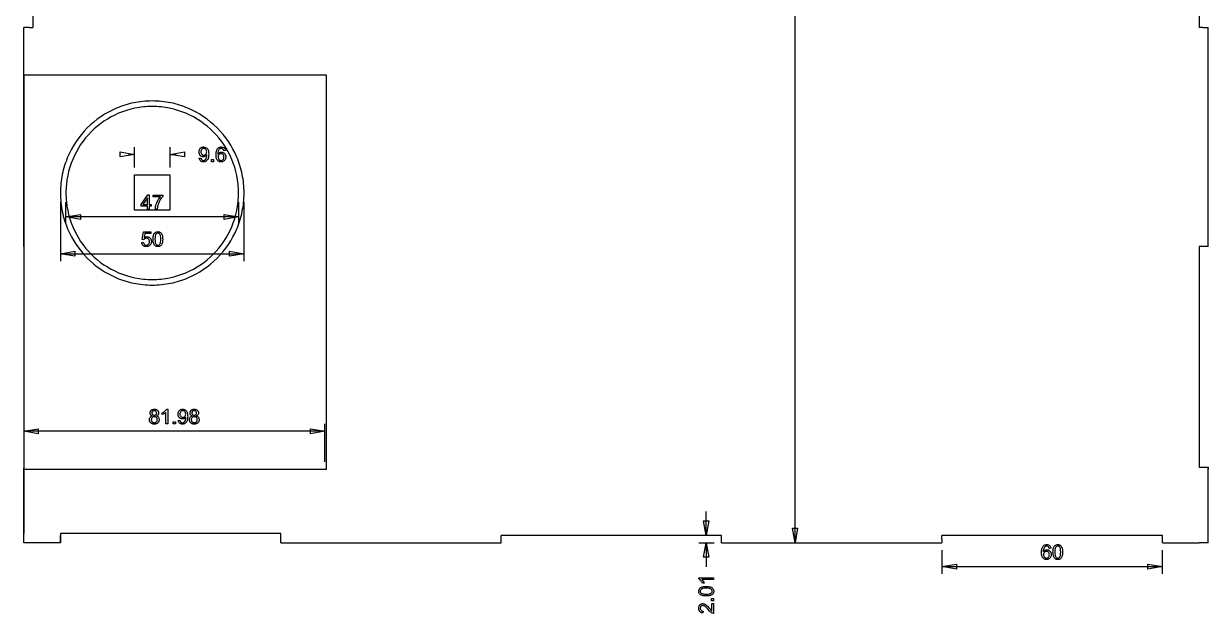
# Model space of a CAD drawing. Extents: x 4 to 590, y 49 to 419.
# Drawn here: x 10 to 332.5, y 49.3 to 209.9 of the extents above; entities that cross this region are included whole.
import ezdxf

# ---------------------------------------------------------------- set-up
doc = ezdxf.new("R2010")
doc.units = 0
doc.header["$LTSCALE"] = 10
doc.layers.add('Layer_1', color=7, linetype='CONTINUOUS')

msp = doc.modelspace()

# ---------------------------------------------------------------- linework, layer by layer
at = {"layer": 'Layer_1', "color": 7, "linetype": 'CONTINUOUS'}
for p, q in [((220, 68.52), (220, 409.5)), ((12.52, 269.1), (12.52, 208.93)), ((330, 269.1), (330, 208.93)), ((11.52, 208.93), (10.02, 208.93)), ((10.02, 149.26), (10.02, 208.93)), ((11.52, 208.93), (12.52, 208.93)), ((331, 208.93), (330, 208.93)), ((331, 208.93), (332.5, 208.93)), ((332.5, 149.26), (332.5, 208.93)), ((92.4, 195.89), (10, 195.89)), ((10, 195.89), (10.02, 88.58)), ((92.4, 88.58), (92.4, 195.89)), ((40.2, 174.33), (38.5, 174.33)), ((40.2, 170.71), (40.2, 176.33)), ((49.8, 176.33), (49.8, 170.71)), ((49.8, 174.33), (51.5, 174.33)), ((20, 161.3), (20, 145.25)), ((21.5, 155.28), (21.5, 161.3)), ((68.5, 161.3), (68.5, 155.28)), ((70, 145.25), (70, 161.3)), ((68.5, 157.28), (21.5, 157.28)), ((332.5, 149.26), (330, 149.26)), ((330, 149.26), (330, 89.08)), ((20, 147.25), (70, 147.25)), ((10.02, 100.89), (10.02, 90.58)), ((92, 90.58), (92, 100.89)), ((92, 98.89), (10.02, 98.89)), ((10.02, 88.83), (10, 88.83)), ((10, 88.83), (10, 71.03)), ((10, 88.58), (92.4, 88.58)), ((10, 88.58), (92, 88.58)), ((10.02, 89.08), (10.02, 88.58)), ((10.02, 68.52), (10.02, 88.83)), ((330, 89.08), (332.5, 89.08)), ((332.5, 89.08), (332.5, 88.58)), ((332.5, 68.52), (332.5, 88.83)), ((332.5, 88.83), (332.52, 88.83)), ((195.8, 70.53), (195.8, 77.05)), ((10, 68.52), (10, 71.03)), ((80, 71.03), (20, 71.03)), ((20, 71.03), (20, 68.52)), ((80, 68.52), (80, 71.03)), ((20, 68.52), (10, 68.52)), ((20.02, 68.52), (10.02, 68.52)), ((20.02, 69.53), (20.02, 70.53)), ((20.02, 68.52), (20.02, 69.53)), ((80, 68.52), (140, 68.52)), ((200, 70.53), (140, 70.53)), ((140, 68.52), (140, 70.53)), ((198, 70.53), (193.8, 70.53)), ((193.8, 68.52), (198, 68.52)), ((195.8, 68.52), (195.8, 62)), ((200, 69.53), (200, 70.53)), ((200, 68.52), (200, 69.53)), ((200, 68.52), (260, 68.52)), ((202, 68.52), (222, 68.52)), ((320, 70.53), (260, 70.53)), ((260, 69.53), (260, 70.53)), ((260, 69.53), (260, 68.52)), ((320, 69.53), (320, 70.53)), ((320, 68.52), (320, 69.53)), ((320, 68.52), (330, 68.52)), ((332.5, 68.52), (330, 68.52)), ((260, 66.52), (260, 60.01)), ((320, 60.01), (320, 66.52)), ((260, 62.01), (320, 62.01))]:
    msp.add_line(p, q, dxfattribs=at)
at = {"layer": 'Layer_1', "color": 7, "linetype": 'CONTINUOUS', "flags": 128}
for points in [[(70, 163.8), (69.99, 164.44), (69.97, 165.09), (69.93, 165.73), (69.87, 166.36), (69.8, 166.99), (69.71, 167.62), (69.61, 168.24), (69.49, 168.85), (69.36, 169.46), (69.21, 170.06), (69.05, 170.66), (68.88, 171.25), (68.69, 171.84), (68.48, 172.42), (68.27, 172.99), (68.04, 173.56), (67.53, 174.67), (66.98, 175.75), (66.38, 176.8), (65.73, 177.81), (65.03, 178.8), (64.29, 179.74), (63.51, 180.65), (62.68, 181.53), (61.81, 182.36), (60.9, 183.14), (59.96, 183.89), (58.98, 184.59), (57.96, 185.24), (56.92, 185.84), (55.84, 186.4), (54.73, 186.9), (54.17, 187.13), (53.6, 187.35), (53.02, 187.55), (52.43, 187.74), (51.84, 187.92), (51.25, 188.08), (50.65, 188.23), (50.04, 188.36), (49.43, 188.48), (48.81, 188.58), (48.18, 188.67), (47.56, 188.74), (46.92, 188.8), (46.29, 188.84), (45.65, 188.86), (45, 188.87), (44.35, 188.86), (43.71, 188.84), (43.08, 188.8), (42.44, 188.74), (41.82, 188.67), (41.19, 188.58), (40.57, 188.48), (39.96, 188.36), (39.35, 188.23), (38.75, 188.08), (38.16, 187.92), (37.57, 187.74), (36.98, 187.55), (36.4, 187.35), (35.83, 187.13), (35.27, 186.9), (34.16, 186.4), (33.08, 185.84), (32.04, 185.24), (31.02, 184.59), (30.04, 183.89), (29.1, 183.14), (28.19, 182.36), (27.32, 181.53), (26.49, 180.65), (25.71, 179.74), (24.97, 178.8), (24.27, 177.81), (23.62, 176.8), (23.02, 175.75), (22.47, 174.67), (21.96, 173.56), (21.73, 172.99), (21.52, 172.42), (21.31, 171.84), (21.12, 171.25), (20.95, 170.66), (20.79, 170.06), (20.64, 169.46), (20.51, 168.85), (20.39, 168.24), (20.29, 167.62), (20.2, 166.99), (20.13, 166.36), (20.07, 165.73), (20.03, 165.09), (20.01, 164.44), (20, 163.8), (20.01, 163.15), (20.03, 162.51), (20.07, 161.87), (20.13, 161.23), (20.2, 160.6), (20.29, 159.98), (20.39, 159.36), (20.51, 158.74), (20.64, 158.13), (20.79, 157.53), (20.95, 156.93), (21.12, 156.34), (21.31, 155.76), (21.52, 155.18), (21.73, 154.6), (21.96, 154.04), (22.47, 152.93), (23.02, 151.85), (23.62, 150.8), (24.27, 149.78), (24.97, 148.8), (25.71, 147.85), (26.49, 146.94), (27.32, 146.07), (28.19, 145.24), (29.1, 144.45), (30.04, 143.71), (31.02, 143.01), (32.04, 142.36), (33.08, 141.75), (34.16, 141.2), (35.27, 140.7), (35.83, 140.46), (36.4, 140.25), (36.98, 140.04), (37.57, 139.85), (38.16, 139.68), (38.75, 139.51), (39.35, 139.37), (39.96, 139.23), (40.57, 139.12), (41.19, 139.01), (41.82, 138.93), (42.44, 138.85), (43.08, 138.8), (43.71, 138.76), (44.35, 138.73), (45, 138.73), (45.65, 138.73), (46.29, 138.76), (46.92, 138.8), (47.56, 138.85), (48.18, 138.93), (48.81, 139.01), (49.43, 139.12), (50.04, 139.23), (50.65, 139.37), (51.25, 139.51), (51.84, 139.68), (52.43, 139.85), (53.02, 140.04), (53.6, 140.25), (54.17, 140.46), (54.73, 140.7), (55.84, 141.2), (56.92, 141.75), (57.96, 142.36), (58.98, 143.01), (59.96, 143.71), (60.9, 144.45), (61.81, 145.24), (62.68, 146.07), (63.51, 146.94), (64.29, 147.85), (65.03, 148.8), (65.73, 149.78), (66.38, 150.8), (66.98, 151.85), (67.53, 152.93), (68.04, 154.04), (68.27, 154.6), (68.48, 155.18), (68.69, 155.76), (68.88, 156.34), (69.05, 156.93), (69.21, 157.53), (69.36, 158.13), (69.49, 158.74), (69.61, 159.36), (69.71, 159.98), (69.8, 160.6), (69.87, 161.23), (69.93, 161.87), (69.97, 162.51), (69.99, 163.15), (70, 163.8)], [(68.5, 163.8), (68.49, 164.41), (68.47, 165.01), (68.43, 165.61), (68.38, 166.21), (68.23, 167.39), (68.02, 168.55), (67.76, 169.69), (67.44, 170.81), (67.07, 171.9), (66.65, 172.97), (66.18, 174.01), (65.66, 175.03), (65.1, 176.02), (64.49, 176.97), (63.83, 177.9), (63.13, 178.79), (62.4, 179.64), (61.62, 180.46), (60.8, 181.24), (59.95, 181.98), (59.06, 182.68), (58.14, 183.34), (57.19, 183.95), (56.2, 184.52), (55.19, 185.04), (54.15, 185.51), (53.08, 185.93), (51.99, 186.3), (50.87, 186.62), (49.74, 186.89), (48.58, 187.09), (47.99, 187.18), (47.4, 187.24), (46.81, 187.3), (46.21, 187.33), (45.61, 187.36), (45, 187.36), (44.39, 187.36), (43.79, 187.33), (43.19, 187.3), (42.6, 187.24), (42.01, 187.18), (41.42, 187.09), (40.26, 186.89), (39.13, 186.62), (38.01, 186.3), (36.92, 185.93), (35.85, 185.51), (34.81, 185.04), (33.8, 184.52), (32.81, 183.95), (31.86, 183.34), (30.94, 182.68), (30.05, 181.98), (29.2, 181.24), (28.38, 180.46), (27.6, 179.64), (26.87, 178.79), (26.17, 177.9), (25.51, 176.97), (24.9, 176.02), (24.34, 175.03), (23.82, 174.01), (23.35, 172.97), (22.93, 171.9), (22.56, 170.81), (22.24, 169.69), (21.98, 168.55), (21.77, 167.39), (21.62, 166.21), (21.57, 165.61), (21.53, 165.01), (21.51, 164.41), (21.5, 163.8), (21.51, 163.19), (21.53, 162.58), (21.57, 161.98), (21.62, 161.39), (21.77, 160.21), (21.98, 159.05), (22.24, 157.91), (22.56, 156.79), (22.93, 155.69), (23.35, 154.62), (23.82, 153.58), (24.34, 152.56), (24.9, 151.58), (25.51, 150.62), (26.17, 149.7), (26.87, 148.81), (27.6, 147.95), (28.38, 147.13), (29.2, 146.35), (30.05, 145.61), (30.94, 144.91), (31.86, 144.25), (32.81, 143.64), (33.8, 143.07), (34.81, 142.55), (35.85, 142.08), (36.92, 141.66), (38.01, 141.29), (39.13, 140.97), (40.26, 140.71), (41.42, 140.5), (42.01, 140.42), (42.6, 140.35), (43.19, 140.3), (43.79, 140.26), (44.39, 140.24), (45, 140.23), (45.61, 140.24), (46.21, 140.26), (46.81, 140.3), (47.4, 140.35), (47.99, 140.42), (48.58, 140.5), (49.74, 140.71), (50.87, 140.97), (51.99, 141.29), (53.08, 141.66), (54.15, 142.08), (55.19, 142.55), (56.2, 143.07), (57.19, 143.64), (58.14, 144.25), (59.06, 144.91), (59.95, 145.61), (60.8, 146.35), (61.62, 147.13), (62.4, 147.95), (63.13, 148.81), (63.83, 149.7), (64.49, 150.62), (65.1, 151.58), (65.66, 152.56), (66.18, 153.58), (66.65, 154.62), (67.07, 155.69), (67.44, 156.79), (67.76, 157.91), (68.02, 159.05), (68.23, 160.21), (68.38, 161.39), (68.43, 161.98), (68.47, 162.58), (68.49, 163.19), (68.5, 163.8)], [(40.2, 174.33), (36.26, 173.63), (36.26, 175.02), (40.2, 174.33)], [(49.8, 174.33), (53.74, 175.02), (53.74, 173.63), (49.8, 174.33)], [(57.81, 173.25), (58.28, 173.3), (58.31, 173.14), (58.36, 173.01), (58.43, 172.9), (58.51, 172.81), (58.6, 172.75), (58.7, 172.7), (58.81, 172.67), (58.94, 172.66), (59.05, 172.67), (59.15, 172.69), (59.25, 172.72), (59.34, 172.77), (59.42, 172.82), (59.49, 172.89), (59.56, 172.96), (59.62, 173.04), (59.67, 173.14), (59.72, 173.25), (59.8, 173.51), (59.86, 173.81), (59.87, 174.11), (59.87, 174.21), (59.79, 174.1), (59.7, 174), (59.59, 173.91), (59.47, 173.83), (59.34, 173.77), (59.2, 173.72), (59.06, 173.69), (58.92, 173.68), (58.79, 173.69), (58.68, 173.71), (58.57, 173.73), (58.46, 173.77), (58.36, 173.82), (58.26, 173.89), (58.16, 173.96), (58.08, 174.04), (58, 174.14), (57.93, 174.24), (57.87, 174.35), (57.82, 174.46), (57.78, 174.58), (57.75, 174.71), (57.74, 174.85), (57.73, 174.99), (57.74, 175.14), (57.75, 175.28), (57.78, 175.42), (57.82, 175.54), (57.87, 175.66), (57.93, 175.77), (58.01, 175.88), (58.09, 175.97), (58.18, 176.06), (58.28, 176.13), (58.39, 176.2), (58.49, 176.25), (58.61, 176.29), (58.73, 176.32), (58.86, 176.34), (58.99, 176.34), (59.18, 176.33), (59.36, 176.29), (59.54, 176.23), (59.7, 176.13), (59.86, 176.02), (59.99, 175.88), (60.1, 175.72), (60.19, 175.53), (60.27, 175.32), (60.32, 175.06), (60.35, 174.76), (60.36, 174.41), (60.35, 174.05), (60.32, 173.72), (60.27, 173.43), (60.2, 173.19), (60.1, 172.97), (59.99, 172.79), (59.85, 172.63), (59.7, 172.5), (59.53, 172.39), (59.34, 172.32), (59.14, 172.27), (58.93, 172.26), (58.71, 172.28), (58.5, 172.32), (58.32, 172.41), (58.16, 172.52), (58.03, 172.66), (57.92, 172.83), (57.85, 173.03), (57.81, 173.25)], [(59.82, 175.02), (59.8, 175.22), (59.76, 175.4), (59.69, 175.55), (59.59, 175.69), (59.47, 175.8), (59.34, 175.87), (59.2, 175.92), (59.05, 175.94), (58.89, 175.92), (58.74, 175.87), (58.61, 175.79), (58.48, 175.67), (58.37, 175.53), (58.3, 175.36), (58.25, 175.18), (58.24, 174.98), (58.25, 174.79), (58.29, 174.63), (58.37, 174.48), (58.47, 174.36), (58.59, 174.25), (58.72, 174.18), (58.87, 174.13), (59.04, 174.12), (59.2, 174.13), (59.35, 174.18), (59.48, 174.25), (59.6, 174.36), (59.69, 174.49), (59.76, 174.64), (59.8, 174.82), (59.82, 175.02)], [(64.94, 175.35), (64.45, 175.31), (64.42, 175.44), (64.37, 175.56), (64.32, 175.65), (64.27, 175.73), (64.16, 175.82), (64.04, 175.89), (63.92, 175.93), (63.78, 175.94), (63.66, 175.93), (63.56, 175.91), (63.46, 175.87), (63.36, 175.81), (63.25, 175.71), (63.16, 175.6), (63.07, 175.47), (63, 175.31), (62.94, 175.14), (62.9, 174.92), (62.87, 174.67), (62.86, 174.39), (62.95, 174.52), (63.06, 174.63), (63.17, 174.72), (63.29, 174.79), (63.42, 174.85), (63.56, 174.89), (63.69, 174.91), (63.83, 174.92), (63.95, 174.92), (64.07, 174.9), (64.18, 174.87), (64.28, 174.83), (64.39, 174.78), (64.48, 174.72), (64.58, 174.65), (64.67, 174.56), (64.75, 174.47), (64.82, 174.37), (64.88, 174.26), (64.93, 174.15), (64.96, 174.03), (64.99, 173.9), (65.01, 173.77), (65.01, 173.63), (65, 173.44), (64.97, 173.26), (64.92, 173.09), (64.85, 172.93), (64.76, 172.77), (64.66, 172.64), (64.54, 172.53), (64.4, 172.43), (64.26, 172.36), (64.1, 172.3), (63.93, 172.27), (63.76, 172.26), (63.61, 172.27), (63.47, 172.29), (63.33, 172.32), (63.2, 172.37), (63.08, 172.44), (62.97, 172.51), (62.86, 172.6), (62.76, 172.71), (62.67, 172.83), (62.59, 172.97), (62.52, 173.13), (62.47, 173.31), (62.42, 173.5), (62.39, 173.72), (62.38, 173.95), (62.37, 174.2), (62.38, 174.48), (62.4, 174.74), (62.43, 174.98), (62.48, 175.2), (62.54, 175.4), (62.61, 175.58), (62.7, 175.74), (62.8, 175.89), (62.9, 175.99), (63, 176.09), (63.12, 176.16), (63.24, 176.23), (63.37, 176.28), (63.51, 176.31), (63.65, 176.34), (63.81, 176.34), (64.03, 176.33), (64.23, 176.28), (64.42, 176.19), (64.58, 176.08), (64.71, 175.93), (64.82, 175.76), (64.9, 175.57), (64.94, 175.35)], [(62.94, 173.62), (62.94, 173.5), (62.96, 173.37), (63, 173.25), (63.04, 173.14), (63.1, 173.03), (63.17, 172.93), (63.25, 172.85), (63.34, 172.78), (63.44, 172.73), (63.54, 172.69), (63.65, 172.67), (63.75, 172.66), (63.9, 172.68), (64.04, 172.73), (64.17, 172.8), (64.29, 172.91), (64.38, 173.05), (64.45, 173.21), (64.5, 173.39), (64.51, 173.6), (64.5, 173.79), (64.45, 173.97), (64.39, 174.12), (64.29, 174.25), (64.17, 174.35), (64.04, 174.43), (63.89, 174.47), (63.73, 174.49), (63.57, 174.47), (63.42, 174.43), (63.29, 174.35), (63.17, 174.25), (63.07, 174.12), (62.99, 173.97), (62.95, 173.81), (62.94, 173.62)], [(61.12, 172.33), (61.12, 172.89), (61.67, 172.89), (61.67, 172.33), (61.12, 172.33)], [(40.2, 168.71), (49.8, 168.71), (49.8, 159.08), (40.2, 159.08), (40.2, 168.71)], [(43.7, 159.28), (43.7, 160.24), (41.96, 160.24), (41.96, 160.69), (43.79, 163.28), (44.19, 163.28), (44.19, 160.69), (44.73, 160.69), (44.73, 160.24), (44.19, 160.24), (44.19, 159.28), (43.7, 159.28)], [(43.7, 160.69), (43.7, 162.49), (42.45, 160.69), (43.7, 160.69)], [(45.26, 162.75), (45.26, 163.23), (47.85, 163.23), (47.85, 162.84), (47.66, 162.62), (47.47, 162.37), (47.28, 162.08), (47.1, 161.76), (46.92, 161.42), (46.76, 161.08), (46.63, 160.73), (46.52, 160.38), (46.45, 160.12), (46.4, 159.85), (46.36, 159.57), (46.33, 159.28), (45.82, 159.28), (45.84, 159.53), (45.87, 159.8), (45.93, 160.1), (46.01, 160.42), (46.11, 160.75), (46.23, 161.08), (46.36, 161.39), (46.52, 161.71), (46.69, 162.01), (46.86, 162.28), (47.04, 162.53), (47.22, 162.75), (45.26, 162.75)], [(21.5, 157.28), (25.44, 157.97), (25.44, 156.58), (21.5, 157.28)], [(68.5, 157.28), (64.56, 156.58), (64.56, 157.97), (68.5, 157.28)], [(42.12, 150.3), (42.64, 150.34), (42.68, 150.16), (42.73, 150.01), (42.81, 149.88), (42.91, 149.77), (43.02, 149.69), (43.14, 149.63), (43.27, 149.6), (43.41, 149.59), (43.58, 149.6), (43.74, 149.65), (43.88, 149.74), (44.01, 149.85), (44.12, 150), (44.19, 150.16), (44.24, 150.35), (44.26, 150.56), (44.24, 150.76), (44.2, 150.94), (44.12, 151.09), (44.02, 151.23), (43.89, 151.33), (43.75, 151.41), (43.58, 151.45), (43.4, 151.47), (43.29, 151.46), (43.18, 151.44), (43.07, 151.41), (42.97, 151.36), (42.88, 151.3), (42.8, 151.24), (42.73, 151.16), (42.67, 151.08), (42.21, 151.14), (42.6, 153.2), (44.59, 153.2), (44.59, 152.73), (42.99, 152.73), (42.78, 151.65), (42.96, 151.76), (43.15, 151.84), (43.34, 151.89), (43.53, 151.9), (43.66, 151.9), (43.78, 151.88), (43.9, 151.85), (44.02, 151.81), (44.12, 151.76), (44.23, 151.7), (44.32, 151.62), (44.42, 151.54), (44.5, 151.44), (44.57, 151.34), (44.64, 151.24), (44.69, 151.12), (44.73, 151), (44.75, 150.88), (44.77, 150.75), (44.78, 150.61), (44.77, 150.47), (44.76, 150.34), (44.73, 150.22), (44.7, 150.1), (44.65, 149.98), (44.6, 149.87), (44.53, 149.77), (44.46, 149.67), (44.36, 149.55), (44.25, 149.45), (44.13, 149.37), (44, 149.3), (43.87, 149.25), (43.72, 149.21), (43.57, 149.19), (43.41, 149.18), (43.15, 149.2), (43.03, 149.22), (42.91, 149.26), (42.81, 149.3), (42.7, 149.35), (42.61, 149.42), (42.52, 149.49), (42.44, 149.57), (42.36, 149.65), (42.3, 149.74), (42.25, 149.84), (42.2, 149.95), (42.17, 150.06), (42.14, 150.17), (42.12, 150.3)], [(45.23, 151.22), (45.24, 151.56), (45.27, 151.86), (45.31, 152.13), (45.38, 152.36), (45.46, 152.57), (45.56, 152.75), (45.68, 152.9), (45.81, 153.03), (45.96, 153.13), (46.14, 153.21), (46.33, 153.25), (46.54, 153.27), (46.69, 153.26), (46.84, 153.23), (46.97, 153.19), (47.1, 153.14), (47.22, 153.06), (47.32, 152.98), (47.42, 152.88), (47.5, 152.76), (47.58, 152.63), (47.64, 152.49), (47.7, 152.34), (47.75, 152.17), (47.79, 151.98), (47.82, 151.76), (47.83, 151.5), (47.84, 151.22), (47.83, 150.89), (47.8, 150.59), (47.76, 150.32), (47.7, 150.09), (47.61, 149.88), (47.52, 149.7), (47.4, 149.55), (47.26, 149.42), (47.11, 149.31), (46.94, 149.24), (46.75, 149.2), (46.54, 149.18), (46.4, 149.19), (46.26, 149.21), (46.14, 149.24), (46.02, 149.29), (45.91, 149.34), (45.81, 149.41), (45.71, 149.5), (45.63, 149.6), (45.53, 149.73), (45.45, 149.89), (45.39, 150.06), (45.33, 150.25), (45.29, 150.47), (45.26, 150.7), (45.24, 150.95), (45.23, 151.22)], [(45.74, 151.22), (45.75, 150.77), (45.79, 150.4), (45.83, 150.25), (45.87, 150.12), (45.91, 150), (45.97, 149.91), (46.09, 149.77), (46.16, 149.71), (46.22, 149.67), (46.3, 149.63), (46.37, 149.61), (46.45, 149.59), (46.54, 149.59), (46.62, 149.59), (46.7, 149.61), (46.77, 149.63), (46.85, 149.67), (46.92, 149.71), (46.98, 149.77), (47.11, 149.91), (47.16, 150), (47.21, 150.12), (47.25, 150.25), (47.28, 150.4), (47.32, 150.77), (47.34, 151.22), (47.32, 151.67), (47.28, 152.04), (47.25, 152.2), (47.21, 152.33), (47.16, 152.44), (47.11, 152.53), (46.98, 152.68), (46.92, 152.73), (46.85, 152.78), (46.77, 152.81), (46.7, 152.84), (46.61, 152.85), (46.53, 152.86), (46.37, 152.84), (46.23, 152.79), (46.1, 152.7), (45.99, 152.57), (45.93, 152.47), (45.88, 152.35), (45.84, 152.21), (45.8, 152.05), (45.77, 151.87), (45.75, 151.68), (45.74, 151.22)], [(20, 147.25), (23.94, 147.94), (23.94, 146.56), (20, 147.25)], [(70, 147.25), (66.06, 146.56), (66.06, 147.94), (70, 147.25)], [(45, 103.06), (44.86, 103.12), (44.74, 103.19), (44.63, 103.28), (44.55, 103.38), (44.49, 103.49), (44.44, 103.6), (44.41, 103.73), (44.4, 103.87), (44.41, 103.98), (44.42, 104.08), (44.45, 104.18), (44.48, 104.28), (44.53, 104.37), (44.58, 104.45), (44.64, 104.53), (44.72, 104.61), (44.8, 104.68), (44.89, 104.74), (44.98, 104.79), (45.08, 104.83), (45.19, 104.86), (45.3, 104.89), (45.55, 104.91), (45.8, 104.89), (45.92, 104.86), (46.03, 104.83), (46.13, 104.79), (46.22, 104.73), (46.31, 104.67), (46.4, 104.6), (46.47, 104.52), (46.54, 104.44), (46.59, 104.35), (46.63, 104.26), (46.67, 104.17), (46.69, 104.07), (46.71, 103.97), (46.71, 103.86), (46.71, 103.73), (46.68, 103.6), (46.63, 103.48), (46.57, 103.38), (46.49, 103.28), (46.38, 103.19), (46.26, 103.12), (46.13, 103.06), (46.3, 102.99), (46.45, 102.9), (46.58, 102.79), (46.69, 102.67), (46.77, 102.53), (46.83, 102.38), (46.87, 102.21), (46.88, 102.03), (46.87, 101.91), (46.86, 101.79), (46.83, 101.67), (46.79, 101.56), (46.74, 101.45), (46.67, 101.35), (46.6, 101.26), (46.52, 101.17), (46.42, 101.09), (46.32, 101.02), (46.21, 100.96), (46.1, 100.91), (45.97, 100.87), (45.84, 100.84), (45.71, 100.83), (45.56, 100.82), (45.42, 100.83), (45.28, 100.84), (45.15, 100.87), (45.03, 100.91), (44.91, 100.96), (44.8, 101.02), (44.7, 101.09), (44.61, 101.17), (44.52, 101.26), (44.45, 101.36), (44.38, 101.46), (44.33, 101.57), (44.29, 101.68), (44.27, 101.79), (44.25, 101.92), (44.24, 102.05), (44.26, 102.23), (44.29, 102.4), (44.35, 102.56), (44.44, 102.7), (44.55, 102.82), (44.68, 102.92), (44.83, 103), (45, 103.06)], [(44.91, 103.89), (44.92, 103.75), (44.95, 103.63), (45.01, 103.52), (45.09, 103.43), (45.19, 103.35), (45.3, 103.29), (45.42, 103.26), (45.56, 103.25), (45.7, 103.26), (45.82, 103.29), (45.93, 103.35), (46.03, 103.42), (46.11, 103.52), (46.16, 103.62), (46.2, 103.74), (46.21, 103.86), (46.2, 103.99), (46.16, 104.11), (46.1, 104.22), (46.02, 104.32), (45.92, 104.4), (45.81, 104.46), (45.69, 104.49), (45.56, 104.5), (45.42, 104.49), (45.3, 104.46), (45.19, 104.4), (45.09, 104.32), (45.01, 104.23), (44.95, 104.12), (44.92, 104.01), (44.91, 103.89)], [(49.21, 100.89), (48.71, 100.89), (48.71, 104.02), (48.51, 103.85), (48.25, 103.68), (47.98, 103.53), (47.73, 103.43), (47.73, 103.9), (47.93, 104), (48.12, 104.12), (48.29, 104.24), (48.45, 104.37), (48.6, 104.51), (48.72, 104.64), (48.81, 104.77), (48.89, 104.91), (49.21, 104.91), (49.21, 100.89)], [(52.09, 101.81), (52.56, 101.86), (52.6, 101.7), (52.65, 101.57), (52.71, 101.46), (52.79, 101.37), (52.88, 101.31), (52.98, 101.26), (53.1, 101.23), (53.22, 101.22), (53.33, 101.23), (53.44, 101.25), (53.53, 101.28), (53.62, 101.33), (53.7, 101.38), (53.78, 101.45), (53.84, 101.52), (53.9, 101.6), (53.95, 101.7), (54, 101.81), (54.08, 102.07), (54.14, 102.37), (54.16, 102.67), (54.16, 102.77), (54.07, 102.66), (53.98, 102.56), (53.87, 102.47), (53.75, 102.39), (53.62, 102.33), (53.49, 102.28), (53.35, 102.25), (53.2, 102.24), (53.08, 102.25), (52.96, 102.27), (52.85, 102.3), (52.74, 102.33), (52.64, 102.39), (52.54, 102.45), (52.45, 102.52), (52.36, 102.6), (52.28, 102.7), (52.21, 102.8), (52.15, 102.91), (52.1, 103.02), (52.06, 103.14), (52.04, 103.27), (52.02, 103.41), (52.02, 103.55), (52.02, 103.7), (52.04, 103.84), (52.07, 103.98), (52.11, 104.1), (52.16, 104.22), (52.22, 104.33), (52.29, 104.44), (52.38, 104.53), (52.47, 104.62), (52.57, 104.7), (52.67, 104.76), (52.78, 104.81), (52.89, 104.85), (53.02, 104.88), (53.14, 104.9), (53.27, 104.91), (53.46, 104.89), (53.65, 104.85), (53.82, 104.79), (53.99, 104.69), (54.14, 104.58), (54.27, 104.44), (54.39, 104.28), (54.48, 104.1), (54.55, 103.88), (54.6, 103.62), (54.64, 103.32), (54.65, 102.97), (54.64, 102.61), (54.6, 102.28), (54.55, 102), (54.48, 101.75), (54.39, 101.54), (54.27, 101.35), (54.14, 101.19), (53.98, 101.06), (53.81, 100.95), (53.63, 100.88), (53.43, 100.84), (53.21, 100.82), (52.99, 100.84), (52.79, 100.89), (52.61, 100.97), (52.45, 101.08), (52.31, 101.22), (52.21, 101.39), (52.13, 101.59), (52.09, 101.81)], [(54.1, 103.58), (54.09, 103.78), (54.04, 103.96), (53.97, 104.12), (53.88, 104.25), (53.76, 104.36), (53.63, 104.44), (53.49, 104.48), (53.33, 104.5), (53.18, 104.48), (53.03, 104.43), (52.89, 104.35), (52.76, 104.23), (52.66, 104.09), (52.58, 103.92), (52.54, 103.74), (52.52, 103.54), (52.54, 103.36), (52.58, 103.19), (52.65, 103.05), (52.75, 102.92), (52.87, 102.81), (53.01, 102.74), (53.16, 102.69), (53.32, 102.68), (53.48, 102.69), (53.63, 102.74), (53.76, 102.81), (53.88, 102.92), (53.98, 103.05), (54.05, 103.2), (54.09, 103.38), (54.1, 103.58)], [(55.88, 103.06), (55.74, 103.12), (55.61, 103.19), (55.51, 103.28), (55.43, 103.38), (55.36, 103.49), (55.32, 103.6), (55.29, 103.73), (55.28, 103.87), (55.28, 103.98), (55.3, 104.08), (55.32, 104.18), (55.36, 104.28), (55.4, 104.37), (55.46, 104.45), (55.52, 104.53), (55.59, 104.61), (55.67, 104.68), (55.76, 104.74), (55.86, 104.79), (55.96, 104.83), (56.07, 104.86), (56.18, 104.89), (56.43, 104.91), (56.68, 104.89), (56.79, 104.86), (56.9, 104.83), (57, 104.79), (57.1, 104.73), (57.19, 104.67), (57.27, 104.6), (57.35, 104.52), (57.41, 104.44), (57.47, 104.35), (57.51, 104.26), (57.55, 104.17), (57.57, 104.07), (57.59, 103.97), (57.59, 103.86), (57.58, 103.73), (57.55, 103.6), (57.51, 103.48), (57.44, 103.38), (57.36, 103.28), (57.26, 103.19), (57.14, 103.12), (57, 103.06), (57.17, 102.99), (57.33, 102.9), (57.45, 102.79), (57.56, 102.67), (57.65, 102.53), (57.71, 102.38), (57.74, 102.21), (57.75, 102.03), (57.75, 101.91), (57.73, 101.79), (57.7, 101.67), (57.66, 101.56), (57.61, 101.45), (57.55, 101.35), (57.48, 101.26), (57.39, 101.17), (57.3, 101.09), (57.2, 101.02), (57.09, 100.96), (56.97, 100.91), (56.85, 100.87), (56.72, 100.84), (56.58, 100.83), (56.44, 100.82), (56.29, 100.83), (56.15, 100.84), (56.02, 100.87), (55.9, 100.91), (55.79, 100.96), (55.68, 101.02), (55.58, 101.09), (55.48, 101.17), (55.4, 101.26), (55.32, 101.36), (55.26, 101.46), (55.21, 101.57), (55.17, 101.68), (55.14, 101.79), (55.12, 101.92), (55.12, 102.05), (55.13, 102.23), (55.17, 102.4), (55.23, 102.56), (55.32, 102.7), (55.43, 102.82), (55.56, 102.92), (55.71, 103), (55.88, 103.06)], [(55.78, 103.89), (55.79, 103.75), (55.83, 103.63), (55.88, 103.52), (55.96, 103.43), (56.06, 103.35), (56.17, 103.29), (56.3, 103.26), (56.44, 103.25), (56.57, 103.26), (56.7, 103.29), (56.81, 103.35), (56.9, 103.42), (56.98, 103.52), (57.04, 103.62), (57.07, 103.74), (57.09, 103.86), (57.07, 103.99), (57.04, 104.11), (56.98, 104.22), (56.9, 104.32), (56.8, 104.4), (56.69, 104.46), (56.57, 104.49), (56.43, 104.5), (56.3, 104.49), (56.18, 104.46), (56.07, 104.4), (55.97, 104.32), (55.89, 104.23), (55.83, 104.12), (55.79, 104.01), (55.78, 103.89)], [(44.75, 102.04), (44.75, 101.94), (44.77, 101.84), (44.8, 101.74), (44.85, 101.64), (44.9, 101.54), (44.97, 101.46), (45.05, 101.39), (45.14, 101.33), (45.24, 101.28), (45.35, 101.25), (45.45, 101.23), (45.57, 101.22), (45.73, 101.24), (45.89, 101.28), (46.02, 101.35), (46.15, 101.45), (46.25, 101.57), (46.32, 101.71), (46.36, 101.86), (46.38, 102.03), (46.36, 102.2), (46.32, 102.35), (46.24, 102.49), (46.14, 102.61), (46.01, 102.71), (45.87, 102.79), (45.72, 102.83), (45.55, 102.85), (45.38, 102.83), (45.23, 102.79), (45.1, 102.72), (44.98, 102.62), (44.88, 102.49), (44.8, 102.36), (44.76, 102.21), (44.75, 102.04)], [(50.74, 100.89), (50.74, 101.45), (51.3, 101.45), (51.3, 100.89), (50.74, 100.89)], [(55.62, 102.04), (55.63, 101.94), (55.65, 101.84), (55.68, 101.74), (55.72, 101.64), (55.78, 101.54), (55.85, 101.46), (55.93, 101.39), (56.02, 101.33), (56.12, 101.28), (56.22, 101.25), (56.33, 101.23), (56.44, 101.22), (56.61, 101.24), (56.76, 101.28), (56.9, 101.35), (57.02, 101.45), (57.12, 101.57), (57.19, 101.71), (57.24, 101.86), (57.25, 102.03), (57.24, 102.2), (57.19, 102.35), (57.12, 102.49), (57.02, 102.61), (56.89, 102.71), (56.75, 102.79), (56.6, 102.83), (56.43, 102.85), (56.26, 102.83), (56.11, 102.79), (55.97, 102.72), (55.85, 102.62), (55.75, 102.49), (55.68, 102.36), (55.64, 102.21), (55.62, 102.04)], [(10.02, 98.89), (13.96, 99.58), (13.96, 98.19), (10.02, 98.89)], [(92, 98.89), (88.06, 98.19), (88.06, 99.58), (92, 98.89)], [(195.8, 70.53), (195.11, 74.47), (196.49, 74.47), (195.8, 70.53)], [(220, 68.52), (219.31, 72.46), (220.69, 72.46), (220, 68.52)], [(195.8, 68.52), (196.49, 64.59), (195.11, 64.59), (195.8, 68.52)], [(289.67, 67.03), (289.18, 66.99), (289.15, 67.12), (289.11, 67.24), (289.06, 67.33), (289, 67.41), (288.89, 67.5), (288.78, 67.57), (288.65, 67.61), (288.51, 67.62), (288.39, 67.61), (288.29, 67.59), (288.19, 67.54), (288.1, 67.49), (287.99, 67.39), (287.89, 67.28), (287.8, 67.15), (287.73, 66.99), (287.67, 66.81), (287.63, 66.6), (287.6, 66.35), (287.59, 66.07), (287.68, 66.19), (287.79, 66.3), (287.9, 66.4), (288.02, 66.47), (288.15, 66.53), (288.29, 66.57), (288.42, 66.59), (288.56, 66.6), (288.68, 66.59), (288.8, 66.58), (288.91, 66.55), (289.02, 66.51), (289.12, 66.46), (289.22, 66.4), (289.31, 66.32), (289.4, 66.24), (289.48, 66.15), (289.55, 66.05), (289.61, 65.94), (289.66, 65.82), (289.69, 65.7), (289.72, 65.58), (289.74, 65.44), (289.74, 65.3), (289.73, 65.12), (289.7, 64.94), (289.65, 64.77), (289.58, 64.6), (289.49, 64.45), (289.39, 64.32), (289.27, 64.2), (289.14, 64.11), (288.99, 64.03), (288.83, 63.98), (288.67, 63.95), (288.49, 63.94), (288.34, 63.94), (288.2, 63.97), (288.06, 64), (287.93, 64.05), (287.81, 64.11), (287.7, 64.19), (287.59, 64.28), (287.49, 64.39), (287.4, 64.51), (287.32, 64.65), (287.25, 64.81), (287.2, 64.99), (287.16, 65.18), (287.13, 65.4), (287.11, 65.63), (287.1, 65.88), (287.11, 66.16), (287.13, 66.42), (287.16, 66.66), (287.21, 66.88), (287.27, 67.08), (287.34, 67.26), (287.43, 67.42), (287.53, 67.56), (287.63, 67.67), (287.73, 67.76), (287.85, 67.84), (287.97, 67.91), (288.1, 67.96), (288.24, 67.99), (288.38, 68.02), (288.54, 68.02), (288.76, 68.01), (288.97, 67.96), (289.15, 67.87), (289.31, 67.76), (289.45, 67.61), (289.55, 67.44), (289.63, 67.25), (289.67, 67.03)], [(290.23, 65.98), (290.24, 66.32), (290.27, 66.62), (290.31, 66.89), (290.38, 67.12), (290.46, 67.32), (290.56, 67.5), (290.68, 67.66), (290.81, 67.79), (290.96, 67.89), (291.14, 67.96), (291.33, 68.01), (291.54, 68.02), (291.69, 68.01), (291.84, 67.99), (291.97, 67.95), (292.1, 67.89), (292.22, 67.82), (292.32, 67.73), (292.42, 67.63), (292.5, 67.52), (292.58, 67.39), (292.64, 67.25), (292.7, 67.09), (292.75, 66.92), (292.79, 66.73), (292.82, 66.51), (292.83, 66.26), (292.84, 65.98), (292.83, 65.64), (292.8, 65.34), (292.76, 65.08), (292.7, 64.84), (292.61, 64.64), (292.52, 64.46), (292.4, 64.3), (292.26, 64.17), (292.11, 64.07), (291.94, 64), (291.75, 63.95), (291.54, 63.94), (291.4, 63.94), (291.26, 63.96), (291.14, 64), (291.02, 64.04), (290.91, 64.1), (290.81, 64.17), (290.71, 64.26), (290.63, 64.35), (290.53, 64.49), (290.45, 64.64), (290.39, 64.82), (290.33, 65.01), (290.29, 65.22), (290.26, 65.45), (290.24, 65.71), (290.23, 65.98)], [(287.67, 65.3), (287.67, 65.18), (287.69, 65.05), (287.73, 64.93), (287.77, 64.82), (287.83, 64.71), (287.9, 64.61), (287.98, 64.53), (288.08, 64.46), (288.17, 64.41), (288.27, 64.37), (288.38, 64.35), (288.48, 64.34), (288.63, 64.36), (288.77, 64.4), (288.9, 64.48), (289.02, 64.59), (289.12, 64.73), (289.19, 64.89), (289.23, 65.07), (289.24, 65.27), (289.23, 65.47), (289.19, 65.65), (289.12, 65.8), (289.02, 65.93), (288.9, 66.03), (288.77, 66.11), (288.62, 66.15), (288.46, 66.17), (288.3, 66.15), (288.16, 66.11), (288.02, 66.03), (287.9, 65.93), (287.8, 65.8), (287.73, 65.65), (287.68, 65.49), (287.67, 65.3)], [(290.74, 65.98), (290.75, 65.53), (290.79, 65.16), (290.83, 65), (290.87, 64.87), (290.91, 64.76), (290.97, 64.67), (291.09, 64.52), (291.16, 64.47), (291.22, 64.42), (291.3, 64.39), (291.37, 64.36), (291.45, 64.35), (291.54, 64.34), (291.62, 64.35), (291.7, 64.36), (291.77, 64.39), (291.85, 64.42), (291.92, 64.47), (291.98, 64.53), (292.11, 64.67), (292.16, 64.76), (292.21, 64.87), (292.25, 65.01), (292.28, 65.16), (292.32, 65.53), (292.34, 65.98), (292.32, 66.43), (292.28, 66.8), (292.25, 66.95), (292.21, 67.09), (292.16, 67.2), (292.11, 67.29), (291.98, 67.43), (291.92, 67.49), (291.85, 67.53), (291.77, 67.57), (291.7, 67.6), (291.61, 67.61), (291.53, 67.62), (291.37, 67.6), (291.23, 67.54), (291.1, 67.45), (290.99, 67.33), (290.93, 67.23), (290.88, 67.11), (290.84, 66.97), (290.8, 66.81), (290.77, 66.63), (290.75, 66.43), (290.74, 65.98)], [(260, 62.01), (263.94, 62.7), (263.94, 61.31), (260, 62.01)], [(320, 62.01), (316.06, 61.31), (316.06, 62.7), (320, 62.01)], [(197.8, 58.97), (197.8, 58.48), (194.67, 58.48), (194.84, 58.28), (195.01, 58.02), (195.16, 57.74), (195.26, 57.5), (194.79, 57.5), (194.69, 57.7), (194.57, 57.89), (194.45, 58.06), (194.32, 58.22), (194.18, 58.36), (194.05, 58.48), (193.91, 58.58), (193.78, 58.66), (193.78, 58.97), (197.8, 58.97)], [(195.83, 54.02), (195.49, 54.03), (195.19, 54.05), (194.92, 54.1), (194.69, 54.16), (194.48, 54.24), (194.3, 54.34), (194.15, 54.46), (194.02, 54.6), (193.92, 54.75), (193.84, 54.92), (193.8, 55.11), (193.78, 55.32), (193.79, 55.48), (193.82, 55.62), (193.86, 55.76), (193.91, 55.89), (193.99, 56), (194.07, 56.11), (194.17, 56.2), (194.29, 56.29), (194.42, 56.36), (194.56, 56.43), (194.71, 56.49), (194.88, 56.53), (195.07, 56.57), (195.29, 56.6), (195.55, 56.62), (195.83, 56.62), (196.16, 56.62), (196.46, 56.59), (196.73, 56.54), (196.96, 56.48), (197.17, 56.4), (197.35, 56.3), (197.5, 56.18), (197.63, 56.05), (197.74, 55.89), (197.81, 55.72), (197.85, 55.53), (197.87, 55.32), (197.86, 55.18), (197.84, 55.05), (197.81, 54.92), (197.76, 54.8), (197.71, 54.69), (197.63, 54.59), (197.55, 54.5), (197.45, 54.41), (197.32, 54.32), (197.16, 54.24), (196.99, 54.17), (196.8, 54.12), (196.58, 54.07), (196.35, 54.04), (196.1, 54.02), (195.83, 54.02)], [(195.83, 54.52), (196.28, 54.54), (196.65, 54.58), (196.8, 54.61), (196.93, 54.65), (197.05, 54.7), (197.14, 54.75), (197.28, 54.87), (197.34, 54.94), (197.38, 55.01), (197.42, 55.08), (197.44, 55.16), (197.46, 55.24), (197.46, 55.32), (197.46, 55.4), (197.44, 55.48), (197.42, 55.56), (197.38, 55.63), (197.34, 55.7), (197.28, 55.77), (197.14, 55.89), (197.04, 55.94), (196.93, 55.99), (196.8, 56.03), (196.65, 56.06), (196.28, 56.11), (195.83, 56.12), (195.37, 56.11), (195.01, 56.06), (194.85, 56.03), (194.72, 55.99), (194.61, 55.94), (194.51, 55.89), (194.37, 55.77), (194.32, 55.7), (194.27, 55.63), (194.24, 55.56), (194.21, 55.48), (194.2, 55.4), (194.19, 55.32), (194.21, 55.15), (194.26, 55.01), (194.35, 54.88), (194.48, 54.77), (194.58, 54.72), (194.7, 54.66), (194.84, 54.62), (195, 54.58), (195.18, 54.56), (195.37, 54.54), (195.83, 54.52)], [(197.33, 51.94), (197.8, 51.94), (197.8, 49.29), (197.63, 49.3), (197.46, 49.35), (197.32, 49.41), (197.19, 49.48), (197.06, 49.57), (196.93, 49.67), (196.79, 49.8), (196.64, 49.95), (196.32, 50.32), (196.07, 50.62), (195.84, 50.86), (195.64, 51.06), (195.47, 51.2), (195.32, 51.3), (195.17, 51.37), (195.02, 51.41), (194.88, 51.43), (194.74, 51.41), (194.61, 51.37), (194.5, 51.31), (194.39, 51.22), (194.3, 51.11), (194.24, 50.98), (194.2, 50.83), (194.19, 50.67), (194.2, 50.51), (194.24, 50.35), (194.31, 50.22), (194.4, 50.11), (194.52, 50.01), (194.66, 49.95), (194.81, 49.91), (194.99, 49.89), (194.94, 49.39), (194.8, 49.4), (194.67, 49.43), (194.55, 49.47), (194.44, 49.51), (194.34, 49.56), (194.24, 49.62), (194.16, 49.7), (194.08, 49.78), (194.01, 49.86), (193.95, 49.96), (193.9, 50.06), (193.86, 50.17), (193.83, 50.29), (193.8, 50.41), (193.78, 50.68), (193.79, 50.83), (193.8, 50.96), (193.83, 51.08), (193.86, 51.2), (193.91, 51.31), (193.96, 51.41), (194.03, 51.51), (194.1, 51.6), (194.19, 51.67), (194.27, 51.74), (194.36, 51.8), (194.46, 51.85), (194.56, 51.88), (194.67, 51.91), (194.78, 51.93), (194.89, 51.93), (195.01, 51.93), (195.13, 51.91), (195.25, 51.88), (195.37, 51.83), (195.48, 51.78), (195.6, 51.7), (195.73, 51.61), (195.85, 51.51), (196.16, 51.2), (196.56, 50.75), (196.87, 50.39), (197.06, 50.18), (197.19, 50.07), (197.33, 49.98), (197.33, 51.94)], [(197.8, 52.74), (197.24, 52.74), (197.24, 53.3), (197.8, 53.3), (197.8, 52.74)]]:
    msp.add_lwpolyline(points, close=True, dxfattribs=at)

doc.saveas('drawing.dxf')
